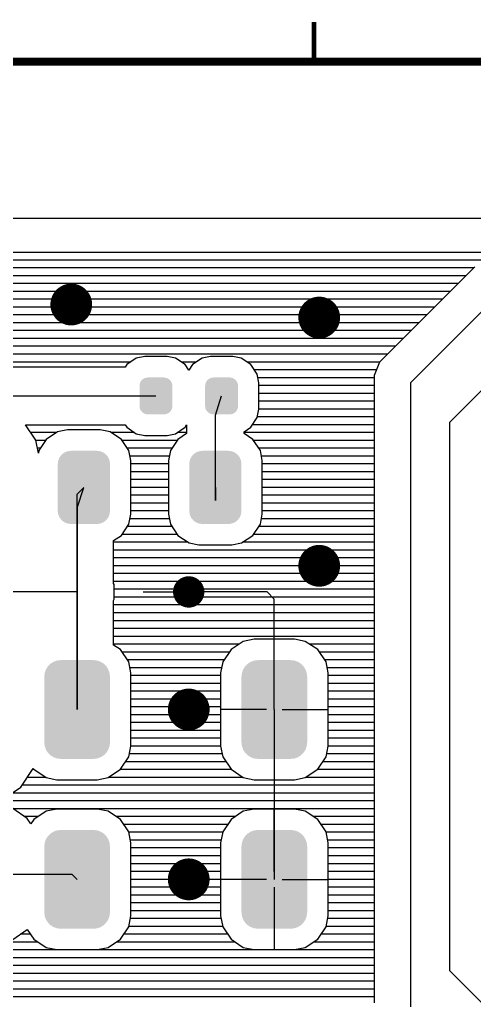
# Model space of a CAD drawing. Extents: x 295 to 953, y 10 to 290.
# Drawn here: x 717.1 to 745.9, y 225.7 to 287.6 of the extents above; entities that cross this region are included whole.
import ezdxf

# ---------------------------------------------------------------- set-up
doc = ezdxf.new("R2010")
doc.units = 0
doc.header["$LTSCALE"] = 5
doc.header["$MEASUREMENT"] = 0
doc.layers.get('0').update_dxf_attribs({"linetype": 'CONTINUOUS', "lineweight": 25})
doc.layers.add('DV-DPO-A6_BOT', color=7, linetype='CONTINUOUS')
doc.layers.add('테두리', color=3, linetype='CONTINUOUS')

# ---------------------------------------------------------------- blocks, each defined once
blk = doc.blocks.new('C')
at = {"layer": '테두리'}
for points, const_width in [([(258.75, 287.5), (258.75, 285)], 0.3), ([(15, 285), (15, 15), (405, 15), (405, 285), (15, 285)], 0.5)]:
    blk.add_lwpolyline(points, dxfattribs=dict(at, const_width=const_width))

msp = doc.modelspace()

# ---------------------------------------------------------------- linework, layer by layer
for points, const_width in [([(721.037, 269.648, -1), (719.716, 269.648, -1)], 1.321), ([(736.722, 268.823, -1), (735.401, 268.823, -1)], 1.321), ([(736.722, 253.138, -1), (735.401, 253.138, -1)], 1.321), ([(728.302, 251.487, -1), (727.311, 251.487, -1)], 0.991), ([(728.467, 244.058, -1), (727.146, 244.058, -1)], 1.321), ([(728.467, 233.326, -1), (727.146, 233.326, -1)], 1.321)]:
    msp.add_lwpolyline(points, format="xyb", close=True, dxfattribs=dict(const_width=const_width))
for points in [[(726.773, 264.52), (726.751, 264.665), (724.693, 264.52), (724.717, 264.665)], [(726.751, 264.665), (726.742, 264.683), (724.717, 264.665), (724.72, 264.683)], [(726.742, 264.683), (726.679, 264.814), (724.72, 264.683), (724.79, 264.814)], [(726.679, 264.814), (726.664, 264.829), (724.79, 264.814), (724.797, 264.829)], [(726.664, 264.829), (726.564, 264.932), (724.797, 264.829), (724.905, 264.932)], [(726.564, 264.932), (726.543, 264.943), (724.905, 264.932), (724.917, 264.943)], [(726.543, 264.943), (726.417, 265.008), (724.917, 264.943), (725.054, 265.008)], [(726.417, 265.008), (726.383, 265.014), (725.054, 265.008), (725.066, 265.014)], [(726.383, 265.014), (726.254, 265.034), (725.066, 265.014), (725.211, 265.034)], [(726.254, 265.034), (726.254, 265.039), (725.211, 265.034), (725.211, 265.039)], [(730.927, 264.52), (730.905, 264.665), (728.846, 264.52), (728.871, 264.665)], [(730.905, 264.665), (730.896, 264.683), (728.871, 264.665), (728.874, 264.683)], [(730.896, 264.683), (730.833, 264.814), (728.874, 264.683), (728.944, 264.814)], [(730.833, 264.814), (730.818, 264.829), (728.944, 264.814), (728.951, 264.829)], [(730.818, 264.829), (730.718, 264.932), (728.951, 264.829), (729.059, 264.932)], [(730.718, 264.932), (730.697, 264.943), (729.059, 264.932), (729.071, 264.943)], [(730.697, 264.943), (730.571, 265.008), (729.071, 264.943), (729.208, 265.008)], [(730.571, 265.008), (730.537, 265.014), (729.208, 265.008), (729.22, 265.014)], [(730.537, 265.014), (730.408, 265.034), (729.22, 265.014), (729.365, 265.034)], [(730.408, 265.034), (730.408, 265.039), (729.365, 265.034), (729.365, 265.039)], [(726.773, 264.517), (726.773, 264.52), (724.693, 264.517), (724.693, 264.52)], [(726.773, 263.223), (726.773, 264.517), (724.693, 263.223), (724.693, 264.517)], [(730.927, 264.517), (730.927, 264.52), (728.846, 264.517), (728.846, 264.52)], [(730.927, 263.223), (730.927, 264.517), (728.846, 263.223), (728.846, 264.517)], [(726.773, 263.219), (726.773, 263.223), (724.693, 263.219), (724.693, 263.223)], [(726.748, 263.074), (726.773, 263.219), (724.715, 263.074), (724.693, 263.219)], [(726.745, 263.057), (726.748, 263.074), (724.723, 263.057), (724.715, 263.074)], [(726.676, 262.926), (726.745, 263.057), (724.787, 262.926), (724.723, 263.057)], [(726.668, 262.911), (726.676, 262.926), (724.801, 262.911), (724.787, 262.926)], [(726.56, 262.808), (726.668, 262.911), (724.902, 262.808), (724.801, 262.911)], [(726.549, 262.797), (726.56, 262.808), (724.922, 262.797), (724.902, 262.808)], [(726.411, 262.731), (726.549, 262.797), (725.048, 262.731), (724.922, 262.797)], [(730.927, 263.219), (730.927, 263.223), (728.846, 263.219), (728.846, 263.223)], [(730.902, 263.074), (730.927, 263.219), (728.868, 263.074), (728.846, 263.219)], [(730.899, 263.057), (730.902, 263.074), (728.877, 263.057), (728.868, 263.074)], [(730.83, 262.926), (730.899, 263.057), (728.941, 262.926), (728.877, 263.057)], [(730.822, 262.911), (730.83, 262.926), (728.955, 262.911), (728.941, 262.926)], [(730.714, 262.808), (730.822, 262.911), (729.056, 262.808), (728.955, 262.911)], [(730.703, 262.797), (730.714, 262.808), (729.076, 262.797), (729.056, 262.808)], [(730.565, 262.731), (730.703, 262.797), (729.202, 262.731), (729.076, 262.797)], [(726.4, 262.726), (726.411, 262.731), (725.082, 262.726), (725.048, 262.731)], [(726.254, 262.705), (726.4, 262.726), (725.211, 262.705), (725.082, 262.726)], [(726.254, 262.701), (726.254, 262.705), (725.211, 262.701), (725.211, 262.705)], [(730.554, 262.726), (730.565, 262.731), (729.236, 262.726), (729.202, 262.731)], [(730.408, 262.705), (730.554, 262.726), (729.365, 262.705), (729.236, 262.726)], [(730.408, 262.701), (730.408, 262.705), (729.365, 262.701), (729.365, 262.705)], [(722.431, 260.277), (722.402, 260.299), (719.913, 260.277), (719.96, 260.299)], [(722.402, 260.299), (722.238, 260.365), (719.96, 260.299), (720.102, 260.365)], [(722.238, 260.365), (722.208, 260.376), (720.102, 260.365), (720.168, 260.376)], [(722.208, 260.376), (722.01, 260.402), (720.168, 260.376), (720.308, 260.402)], [(722.01, 260.402), (722.001, 260.403), (720.308, 260.402), (720.35, 260.403)], [(730.746, 260.277), (730.716, 260.299), (728.228, 260.277), (728.275, 260.299)], [(730.716, 260.299), (730.552, 260.365), (728.275, 260.299), (728.417, 260.365)], [(730.552, 260.365), (730.523, 260.376), (728.417, 260.365), (728.482, 260.376)], [(730.523, 260.376), (730.325, 260.402), (728.482, 260.376), (728.622, 260.402)], [(730.325, 260.402), (730.316, 260.403), (728.622, 260.402), (728.665, 260.403)], [(722.826, 259.62), (722.796, 259.784), (719.53, 259.62), (719.551, 259.784)], [(722.796, 259.784), (722.789, 259.825), (719.551, 259.784), (719.568, 259.825)], [(722.789, 259.825), (722.719, 259.978), (719.568, 259.825), (719.628, 259.978)], [(722.719, 259.978), (722.702, 260.014), (719.628, 259.978), (719.656, 260.014)], [(722.702, 260.014), (722.595, 260.146), (719.656, 260.014), (719.752, 260.146)], [(722.595, 260.146), (722.57, 260.176), (719.752, 260.146), (719.789, 260.176)], [(722.57, 260.176), (722.431, 260.277), (719.789, 260.176), (719.913, 260.277)], [(731.14, 259.62), (731.111, 259.784), (727.845, 259.62), (727.866, 259.784)], [(731.111, 259.784), (731.103, 259.825), (727.866, 259.784), (727.882, 259.825)], [(731.103, 259.825), (731.033, 259.978), (727.882, 259.825), (727.943, 259.978)], [(731.033, 259.978), (731.016, 260.014), (727.943, 259.978), (727.97, 260.014)], [(731.016, 260.014), (730.909, 260.146), (727.97, 260.014), (728.066, 260.146)], [(730.909, 260.146), (730.884, 260.176), (728.066, 260.146), (728.103, 260.176)], [(730.884, 260.176), (730.746, 260.277), (728.103, 260.176), (728.228, 260.277)], [(722.827, 259.577), (722.826, 259.62), (719.525, 259.577), (719.53, 259.62)], [(722.827, 256.605), (722.827, 259.577), (719.525, 256.605), (719.525, 259.577)], [(731.141, 259.577), (731.14, 259.62), (727.839, 259.577), (727.845, 259.62)], [(731.141, 256.605), (731.141, 259.577), (727.839, 256.605), (727.839, 259.577)], [(722.821, 256.563), (722.827, 256.605), (719.526, 256.563), (719.525, 256.605)], [(722.801, 256.399), (722.821, 256.563), (719.556, 256.399), (719.526, 256.563)], [(731.136, 256.563), (731.141, 256.605), (727.84, 256.563), (727.839, 256.605)], [(731.115, 256.399), (731.136, 256.563), (727.87, 256.399), (727.84, 256.563)], [(722.784, 256.358), (722.801, 256.399), (719.563, 256.358), (719.556, 256.399)], [(722.723, 256.205), (722.784, 256.358), (719.633, 256.205), (719.563, 256.358)], [(722.696, 256.168), (722.723, 256.205), (719.65, 256.168), (719.633, 256.205)], [(722.6, 256.037), (722.696, 256.168), (719.757, 256.037), (719.65, 256.168)], [(722.563, 256.007), (722.6, 256.037), (719.782, 256.007), (719.757, 256.037)], [(722.439, 255.905), (722.563, 256.007), (719.92, 255.905), (719.782, 256.007)], [(731.099, 256.358), (731.115, 256.399), (727.877, 256.358), (727.87, 256.399)], [(731.038, 256.205), (731.099, 256.358), (727.948, 256.205), (727.877, 256.358)], [(731.011, 256.168), (731.038, 256.205), (727.965, 256.168), (727.948, 256.205)], [(730.915, 256.037), (731.011, 256.168), (728.072, 256.037), (727.965, 256.168)], [(730.877, 256.007), (730.915, 256.037), (728.096, 256.007), (728.072, 256.037)], [(730.753, 255.905), (730.877, 256.007), (728.235, 255.905), (728.096, 256.007)], [(722.391, 255.883), (722.439, 255.905), (719.95, 255.883), (719.92, 255.905)], [(722.249, 255.818), (722.391, 255.883), (720.114, 255.818), (719.95, 255.883)], [(722.184, 255.806), (722.249, 255.818), (720.144, 255.806), (720.114, 255.818)], [(722.044, 255.781), (722.184, 255.806), (720.342, 255.781), (720.144, 255.806)], [(722.001, 255.78), (722.044, 255.781), (720.35, 255.78), (720.342, 255.781)], [(730.706, 255.883), (730.753, 255.905), (728.265, 255.883), (728.235, 255.905)], [(730.564, 255.818), (730.706, 255.883), (728.429, 255.818), (728.265, 255.883)], [(730.498, 255.806), (730.564, 255.818), (728.458, 255.806), (728.429, 255.818)], [(730.359, 255.781), (730.498, 255.806), (728.656, 255.781), (728.458, 255.806)], [(730.316, 255.78), (730.359, 255.781), (728.665, 255.78), (728.656, 255.781)], [(722.718, 246.591), (722.602, 246.78), (718.774, 246.591), (718.893, 246.78)], [(722.602, 246.78), (722.593, 246.789), (718.893, 246.78), (718.899, 246.789)], [(722.593, 246.789), (722.437, 246.947), (718.899, 246.789), (719.058, 246.947)], [(722.437, 246.947), (722.426, 246.954), (719.058, 246.947), (719.065, 246.954)], [(722.426, 246.954), (722.24, 247.073), (719.065, 246.954), (719.256, 247.073)], [(722.24, 247.073), (722.226, 247.078), (719.256, 247.073), (719.264, 247.078)], [(722.226, 247.078), (722.019, 247.151), (719.264, 247.078), (719.478, 247.151)], [(722.019, 247.151), (721.998, 247.154), (719.478, 247.151), (719.485, 247.154)], [(721.998, 247.154), (721.787, 247.178), (719.485, 247.154), (719.707, 247.178)], [(735.193, 246.591), (735.077, 246.78), (731.249, 246.591), (731.368, 246.78)], [(735.077, 246.78), (735.068, 246.789), (731.368, 246.78), (731.374, 246.789)], [(735.068, 246.789), (734.912, 246.947), (731.374, 246.789), (731.533, 246.947)], [(734.912, 246.947), (734.901, 246.954), (731.533, 246.947), (731.54, 246.954)], [(734.901, 246.954), (734.715, 247.073), (731.54, 246.954), (731.731, 247.073)], [(734.715, 247.073), (734.701, 247.078), (731.731, 247.073), (731.739, 247.078)], [(734.701, 247.078), (734.494, 247.151), (731.739, 247.078), (731.953, 247.151)], [(734.494, 247.151), (734.473, 247.154), (731.953, 247.151), (731.96, 247.154)], [(734.473, 247.154), (734.262, 247.178), (731.96, 247.154), (732.181, 247.178)], [(722.827, 241.978), (722.827, 246.138), (718.666, 241.978), (718.666, 246.138)], [(722.824, 246.138), (722.8, 246.36), (718.67, 246.138), (718.695, 246.36)], [(722.8, 246.36), (722.796, 246.371), (718.695, 246.36), (718.696, 246.371)], [(722.796, 246.371), (722.724, 246.581), (718.696, 246.371), (718.77, 246.581)], [(722.724, 246.581), (722.718, 246.591), (718.77, 246.581), (718.774, 246.591)], [(735.302, 241.978), (735.302, 246.138), (731.141, 241.978), (731.141, 246.138)], [(735.299, 246.138), (735.275, 246.36), (731.145, 246.138), (731.17, 246.36)], [(735.275, 246.36), (735.271, 246.371), (731.17, 246.36), (731.171, 246.371)], [(735.271, 246.371), (735.199, 246.581), (731.171, 246.371), (731.245, 246.581)], [(735.199, 246.581), (735.193, 246.591), (731.245, 246.581), (731.249, 246.591)], [(722.799, 241.756), (722.824, 241.978), (718.694, 241.756), (718.67, 241.978)], [(722.797, 241.745), (722.799, 241.756), (718.697, 241.745), (718.694, 241.756)], [(722.723, 241.534), (722.797, 241.745), (718.769, 241.534), (718.697, 241.745)], [(735.273, 241.756), (735.299, 241.978), (731.169, 241.756), (731.145, 241.978)], [(735.272, 241.745), (735.273, 241.756), (731.172, 241.745), (731.169, 241.756)], [(735.198, 241.534), (735.272, 241.745), (731.244, 241.534), (731.172, 241.745)], [(722.72, 241.524), (722.723, 241.534), (718.775, 241.524), (718.769, 241.534)], [(722.6, 241.335), (722.72, 241.524), (718.892, 241.335), (718.775, 241.524)], [(722.595, 241.326), (722.6, 241.335), (718.9, 241.326), (718.892, 241.335)], [(722.436, 241.169), (722.595, 241.326), (719.056, 241.169), (718.9, 241.326)], [(722.428, 241.162), (722.436, 241.169), (719.067, 241.162), (719.056, 241.169)], [(722.238, 241.043), (722.428, 241.162), (719.254, 241.043), (719.067, 241.162)], [(735.195, 241.524), (735.198, 241.534), (731.25, 241.524), (731.244, 241.534)], [(735.075, 241.335), (735.195, 241.524), (731.367, 241.335), (731.25, 241.524)], [(735.07, 241.326), (735.075, 241.335), (731.375, 241.326), (731.367, 241.335)], [(734.91, 241.169), (735.07, 241.326), (731.531, 241.169), (731.375, 241.326)], [(734.903, 241.162), (734.91, 241.169), (731.542, 241.162), (731.531, 241.169)], [(734.712, 241.043), (734.903, 241.162), (731.728, 241.043), (731.542, 241.162)], [(722.23, 241.038), (722.238, 241.043), (719.267, 241.038), (719.254, 241.043)], [(722.016, 240.965), (722.23, 241.038), (719.474, 240.965), (719.267, 241.038)], [(722.008, 240.962), (722.016, 240.965), (719.495, 240.962), (719.474, 240.965)], [(721.787, 240.937), (722.008, 240.962), (719.707, 240.937), (719.495, 240.962)], [(734.705, 241.038), (734.712, 241.043), (731.742, 241.038), (731.728, 241.043)], [(734.49, 240.965), (734.705, 241.038), (731.949, 240.965), (731.742, 241.038)], [(734.483, 240.962), (734.49, 240.965), (731.97, 240.962), (731.949, 240.965)], [(734.262, 240.937), (734.483, 240.962), (732.181, 240.937), (731.97, 240.962)], [(722.593, 236.058), (722.437, 236.216), (718.899, 236.058), (719.058, 236.216)], [(722.437, 236.216), (722.426, 236.223), (719.058, 236.216), (719.065, 236.223)], [(722.426, 236.223), (722.24, 236.341), (719.065, 236.223), (719.256, 236.341)], [(722.24, 236.341), (722.226, 236.346), (719.256, 236.341), (719.264, 236.346)], [(722.226, 236.346), (722.019, 236.42), (719.264, 236.346), (719.478, 236.42)], [(722.019, 236.42), (721.998, 236.422), (719.478, 236.42), (719.485, 236.422)], [(721.998, 236.422), (721.787, 236.447), (719.485, 236.422), (719.707, 236.447)], [(735.068, 236.058), (734.912, 236.216), (731.374, 236.058), (731.533, 236.216)], [(734.912, 236.216), (734.901, 236.223), (731.533, 236.216), (731.54, 236.223)], [(734.901, 236.223), (734.715, 236.341), (731.54, 236.223), (731.731, 236.341)], [(734.715, 236.341), (734.701, 236.346), (731.731, 236.341), (731.739, 236.346)], [(734.701, 236.346), (734.494, 236.42), (731.739, 236.346), (731.953, 236.42)], [(734.494, 236.42), (734.473, 236.422), (731.953, 236.42), (731.96, 236.422)], [(734.473, 236.422), (734.262, 236.447), (731.96, 236.422), (732.181, 236.447)], [(722.824, 235.407), (722.8, 235.628), (718.67, 235.407), (718.695, 235.628)], [(722.8, 235.628), (722.796, 235.639), (718.695, 235.628), (718.696, 235.639)], [(722.796, 235.639), (722.724, 235.85), (718.696, 235.639), (718.77, 235.85)], [(722.724, 235.85), (722.718, 235.86), (718.77, 235.85), (718.774, 235.86)], [(722.718, 235.86), (722.602, 236.049), (718.774, 235.86), (718.893, 236.049)], [(722.602, 236.049), (722.593, 236.058), (718.893, 236.049), (718.899, 236.058)], [(735.299, 235.407), (735.275, 235.628), (731.145, 235.407), (731.17, 235.628)], [(735.275, 235.628), (735.271, 235.639), (731.17, 235.628), (731.171, 235.639)], [(735.271, 235.639), (735.199, 235.85), (731.171, 235.639), (731.245, 235.85)], [(735.199, 235.85), (735.193, 235.86), (731.245, 235.85), (731.249, 235.86)], [(735.193, 235.86), (735.077, 236.049), (731.249, 235.86), (731.368, 236.049)], [(735.077, 236.049), (735.068, 236.058), (731.368, 236.049), (731.374, 236.058)], [(722.827, 231.246), (722.827, 235.407), (718.666, 231.246), (718.666, 235.407)], [(735.302, 231.246), (735.302, 235.407), (731.141, 231.246), (731.141, 235.407)], [(722.799, 231.025), (722.824, 231.246), (718.694, 231.025), (718.67, 231.246)], [(735.273, 231.025), (735.299, 231.246), (731.169, 231.025), (731.145, 231.246)], [(722.797, 231.013), (722.799, 231.025), (718.697, 231.013), (718.694, 231.025)], [(722.723, 230.803), (722.797, 231.013), (718.769, 230.803), (718.697, 231.013)], [(722.72, 230.793), (722.723, 230.803), (718.775, 230.793), (718.769, 230.803)], [(722.6, 230.604), (722.72, 230.793), (718.892, 230.604), (718.775, 230.793)], [(722.595, 230.595), (722.6, 230.604), (718.9, 230.595), (718.892, 230.604)], [(722.436, 230.437), (722.595, 230.595), (719.056, 230.437), (718.9, 230.595)], [(735.272, 231.013), (735.273, 231.025), (731.172, 231.013), (731.169, 231.025)], [(735.198, 230.803), (735.272, 231.013), (731.244, 230.803), (731.172, 231.013)], [(735.195, 230.793), (735.198, 230.803), (731.25, 230.793), (731.244, 230.803)], [(735.075, 230.604), (735.195, 230.793), (731.367, 230.604), (731.25, 230.793)], [(735.07, 230.595), (735.075, 230.604), (731.375, 230.595), (731.367, 230.604)], [(734.91, 230.437), (735.07, 230.595), (731.531, 230.437), (731.375, 230.595)], [(722.428, 230.43), (722.436, 230.437), (719.067, 230.43), (719.056, 230.437)], [(722.238, 230.311), (722.428, 230.43), (719.254, 230.311), (719.067, 230.43)], [(722.23, 230.306), (722.238, 230.311), (719.267, 230.306), (719.254, 230.311)], [(722.016, 230.233), (722.23, 230.306), (719.474, 230.233), (719.267, 230.306)], [(722.008, 230.231), (722.016, 230.233), (719.495, 230.231), (719.474, 230.233)], [(721.787, 230.206), (722.008, 230.231), (719.707, 230.206), (719.495, 230.231)], [(734.903, 230.43), (734.91, 230.437), (731.542, 230.43), (731.531, 230.437)], [(734.712, 230.311), (734.903, 230.43), (731.728, 230.311), (731.542, 230.43)], [(734.705, 230.306), (734.712, 230.311), (731.742, 230.306), (731.728, 230.311)], [(734.49, 230.233), (734.705, 230.306), (731.949, 230.233), (731.742, 230.306)], [(734.483, 230.231), (734.49, 230.233), (731.97, 230.231), (731.949, 230.233)], [(734.262, 230.206), (734.483, 230.231), (732.181, 230.206), (731.97, 230.231)]]:
    msp.add_solid(points)
at = {"layer": 'DV-DPO-A6_BOT'}
for p, q in [((529.277, 275.097), (843.878, 275.097)), ((648.558, 272.95), (792.757, 272.95)), ((791.535, 272.455), (547.352, 272.455)), ((745.347, 271.464), (546.361, 271.464)), ((745.842, 271.96), (546.857, 271.96)), ((745.914, 272.039), (740.532, 266.657)), ((744.851, 270.969), (545.866, 270.969)), ((744.356, 270.474), (545.371, 270.474)), ((743.861, 269.979), (544.876, 269.979)), ((747.222, 270.078), (741.84, 264.695)), ((743.365, 269.483), (544.625, 269.483)), ((742.87, 268.988), (704.474, 268.988)), ((742.375, 268.493), (705.108, 268.493)), ((741.879, 267.997), (705.432, 267.997)), ((741.384, 267.502), (705.531, 267.502)), ((740.889, 267.007), (705.538, 267.007)), ((740.394, 266.511), (705.538, 266.511)), ((740.532, 266.657), (739.885, 266.01)), ((724.135, 266.016), (705.524, 266.016)), ((724.491, 266.254), (723.884, 265.851)), ((725.026, 266.36), (724.491, 266.254)), ((726.433, 266.36), (725.026, 266.36)), ((726.968, 266.254), (726.433, 266.36)), ((727.575, 265.851), (726.968, 266.254)), ((728.295, 266.016), (727.324, 266.016)), ((728.652, 266.254), (728.044, 265.851)), ((729.187, 266.36), (728.652, 266.254)), ((730.593, 266.36), (729.187, 266.36)), ((731.128, 266.254), (730.593, 266.36)), ((731.736, 265.851), (731.128, 266.254)), ((739.898, 266.016), (731.485, 266.016)), ((739.885, 266.01), (739.528, 265.158)), ((744.316, 262.219), (748.021, 265.917)), ((723.778, 265.686), (707.638, 265.686)), ((723.884, 265.851), (723.778, 265.686)), ((727.806, 265.501), (727.575, 265.851)), ((727.826, 265.521), (727.793, 265.521)), ((728.044, 265.851), (727.806, 265.501)), ((732.145, 265.237), (731.736, 265.851)), ((739.68, 265.521), (731.954, 265.521)), ((732.251, 264.702), (732.145, 265.237)), ((739.528, 265.026), (732.185, 265.026)), ((732.251, 263.038), (732.251, 264.702)), ((739.528, 265.158), (739.528, 225.534)), ((741.84, 264.695), (741.84, 225.071)), ((739.528, 264.53), (732.251, 264.53)), ((739.528, 264.035), (732.251, 264.035)), ((707.994, 263.87), (724.907, 263.87)), ((724.907, 263.87), (725.733, 263.87)), ((729.49, 262.648), (729.887, 263.87)), ((739.528, 263.54), (732.251, 263.54)), ((732.145, 262.503), (732.251, 263.038)), ((739.528, 263.044), (732.251, 263.044)), ((729.49, 257.266), (729.49, 262.648)), ((731.736, 261.895), (732.145, 262.503)), ((739.528, 262.549), (732.152, 262.549)), ((744.316, 227.548), (744.316, 262.219)), ((718.131, 261.083), (717.478, 262.054)), ((717.478, 262.054), (723.778, 262.054)), ((719.452, 261.558), (717.814, 261.558)), ((719.512, 261.598), (718.798, 261.129)), ((720.139, 261.724), (719.512, 261.598)), ((722.213, 261.724), (720.139, 261.724)), ((722.834, 261.598), (722.213, 261.724)), ((723.547, 261.129), (722.834, 261.598)), ((724.385, 261.558), (722.9, 261.558)), ((723.778, 262.054), (723.884, 261.895)), ((723.884, 261.895), (724.491, 261.486)), ((726.968, 261.486), (727.575, 261.895)), ((727.674, 261.558), (727.073, 261.558)), ((727.575, 261.895), (727.674, 262.047)), ((727.674, 262.047), (727.674, 261.499)), ((731.306, 261.611), (731.736, 261.895)), ((731.306, 261.499), (731.306, 261.611)), ((739.528, 261.558), (731.306, 261.558)), ((739.528, 262.054), (731.841, 262.054)), ((718.297, 260.257), (718.131, 261.083)), ((718.759, 261.063), (718.138, 261.063)), ((718.798, 261.129), (718.323, 260.416)), ((724.022, 260.416), (723.547, 261.129)), ((727.08, 261.063), (723.586, 261.063)), ((724.491, 261.486), (725.026, 261.38)), ((725.026, 261.38), (726.433, 261.38)), ((726.433, 261.38), (726.968, 261.486)), ((727.12, 261.129), (726.644, 260.416)), ((727.674, 261.499), (727.12, 261.129)), ((731.868, 261.129), (731.306, 261.499)), ((732.343, 260.416), (731.868, 261.129)), ((739.528, 261.063), (731.907, 261.063)), ((718.429, 260.568), (718.231, 260.568)), ((718.323, 260.416), (718.297, 260.257)), ((726.75, 260.568), (723.917, 260.568)), ((724.148, 259.789), (724.022, 260.416)), ((726.644, 260.416), (726.519, 259.789)), ((739.528, 260.568), (732.238, 260.568)), ((732.462, 259.789), (732.343, 260.416)), ((726.578, 260.073), (724.088, 260.073)), ((724.148, 256.394), (724.148, 259.789)), ((726.519, 259.789), (726.519, 256.394)), ((739.528, 260.073), (732.409, 260.073)), ((732.462, 256.394), (732.462, 259.789)), ((726.519, 259.577), (724.148, 259.577)), ((726.519, 259.082), (724.148, 259.082)), ((739.528, 259.577), (732.462, 259.577)), ((739.528, 259.082), (732.462, 259.082)), ((726.519, 258.587), (724.148, 258.587)), ((739.528, 258.587), (732.462, 258.587)), ((720.747, 257.662), (721.176, 258.091)), ((720.78, 256.87), (721.176, 258.091)), ((726.519, 258.091), (724.148, 258.091)), ((729.49, 258.091), (729.49, 257.266)), ((739.528, 258.091), (732.462, 258.091)), ((720.747, 244.058), (720.747, 257.662)), ((726.519, 257.596), (724.148, 257.596)), ((739.528, 257.596), (732.462, 257.596)), ((720.78, 251.487), (720.78, 256.87)), ((726.519, 257.101), (724.148, 257.101)), ((726.519, 256.605), (724.148, 256.605)), ((739.528, 257.101), (732.462, 257.101)), ((739.528, 256.605), (732.462, 256.605)), ((724.022, 255.767), (724.148, 256.394)), ((726.578, 256.11), (724.088, 256.11)), ((726.519, 256.394), (726.644, 255.767)), ((732.343, 255.767), (732.462, 256.394)), ((739.528, 256.11), (732.409, 256.11)), ((723.547, 255.06), (724.022, 255.767)), ((726.75, 255.615), (723.917, 255.615)), ((726.644, 255.767), (727.12, 255.06)), ((731.868, 255.06), (732.343, 255.767)), ((739.528, 255.615), (732.238, 255.615)), ((723.058, 254.73), (723.547, 255.06)), ((723.058, 252.029), (723.058, 254.73)), ((727.08, 255.12), (723.586, 255.12)), ((727.12, 255.06), (727.833, 254.585)), ((731.155, 254.585), (731.868, 255.06)), ((739.528, 255.12), (731.907, 255.12)), ((727.767, 254.624), (723.058, 254.624)), ((739.528, 254.129), (723.058, 254.129)), ((727.833, 254.585), (728.454, 254.459)), ((728.454, 254.459), (730.527, 254.459)), ((730.527, 254.459), (731.155, 254.585)), ((739.528, 254.624), (731.214, 254.624)), ((739.528, 253.634), (723.058, 253.634)), ((739.528, 253.138), (723.058, 253.138)), ((739.528, 252.643), (723.058, 252.643)), ((739.528, 252.148), (723.058, 252.148)), ((723.091, 251.95), (723.058, 252.029)), ((723.091, 251.032), (723.091, 251.95)), ((739.528, 251.652), (723.091, 251.652)), ((720.78, 251.487), (714.75, 251.487)), ((720.78, 244.091), (720.78, 251.487)), ((723.058, 250.952), (723.091, 251.032)), ((739.528, 251.157), (723.091, 251.157)), ((724.934, 251.487), (727.806, 251.487)), ((732.759, 251.487), (727.806, 251.487)), ((733.222, 251.025), (732.759, 251.487)), ((733.222, 244.058), (733.222, 251.025)), ((723.058, 248.132), (723.058, 250.952)), ((739.528, 250.662), (723.058, 250.662)), ((739.528, 250.167), (723.058, 250.167)), ((739.528, 249.671), (723.058, 249.671)), ((739.528, 249.176), (723.058, 249.176)), ((739.528, 248.681), (723.058, 248.681)), ((730.996, 248.185), (723.058, 248.185)), ((723.487, 247.842), (723.058, 248.132)), ((731.26, 248.364), (730.481, 247.842)), ((731.954, 248.502), (731.26, 248.364)), ((734.496, 248.502), (731.954, 248.502)), ((733.222, 244.553), (733.222, 248.502)), ((735.183, 248.364), (734.496, 248.502)), ((735.969, 247.842), (735.183, 248.364)), ((739.528, 248.185), (735.447, 248.185)), ((724.009, 247.063), (723.487, 247.842)), ((730.382, 247.69), (723.586, 247.69)), ((730.481, 247.842), (729.959, 247.063)), ((736.491, 247.063), (735.969, 247.842)), ((739.528, 247.69), (736.068, 247.69)), ((730.052, 247.195), (723.917, 247.195)), ((724.148, 246.369), (724.009, 247.063)), ((729.887, 246.699), (724.082, 246.699)), ((729.959, 247.063), (729.821, 246.369)), ((739.528, 247.195), (736.398, 247.195)), ((736.623, 246.369), (736.491, 247.063)), ((739.528, 246.699), (736.557, 246.699)), ((724.148, 241.746), (724.148, 246.369)), ((729.821, 246.204), (724.148, 246.204)), ((729.821, 246.369), (729.821, 241.746)), ((736.623, 241.746), (736.623, 246.369)), ((739.528, 246.204), (736.623, 246.204)), ((729.821, 245.709), (724.148, 245.709)), ((739.528, 245.709), (736.623, 245.709)), ((729.821, 245.214), (724.148, 245.214)), ((739.528, 245.214), (736.623, 245.214)), ((729.821, 244.718), (724.148, 244.718)), ((729.821, 244.223), (724.148, 244.223)), ((739.528, 244.718), (736.623, 244.718)), ((739.528, 244.223), (736.623, 244.223)), ((720.78, 244.091), (720.747, 244.058)), ((729.821, 243.728), (724.148, 243.728)), ((732.726, 244.058), (729.821, 244.058)), ((733.222, 244.058), (733.222, 233.326)), ((733.222, 243.563), (733.222, 239.62)), ((733.717, 244.058), (736.623, 244.058)), ((739.528, 243.728), (736.623, 243.728)), ((729.821, 243.232), (724.148, 243.232)), ((739.528, 243.232), (736.623, 243.232)), ((729.821, 242.737), (724.148, 242.737)), ((739.528, 242.737), (736.623, 242.737)), ((724.009, 241.06), (724.148, 241.746)), ((729.821, 242.242), (724.148, 242.242)), ((729.821, 241.746), (724.148, 241.746)), ((729.821, 241.746), (729.959, 241.06)), ((736.491, 241.06), (736.623, 241.746)), ((739.528, 242.242), (736.623, 242.242)), ((739.528, 241.746), (736.623, 241.746)), ((729.92, 241.251), (724.049, 241.251)), ((739.528, 241.251), (736.524, 241.251)), ((723.487, 240.28), (724.009, 241.06)), ((730.164, 240.756), (723.804, 240.756)), ((729.959, 241.06), (730.481, 240.28)), ((735.969, 240.28), (736.491, 241.06)), ((739.528, 240.756), (736.286, 240.756)), ((717.18, 239.151), (717.966, 240.327)), ((718.026, 240.261), (717.927, 240.261)), ((717.966, 240.327), (717.999, 240.28)), ((717.999, 240.28), (718.785, 239.759)), ((722.708, 239.759), (723.487, 240.28)), ((730.507, 240.261), (723.461, 240.261)), ((730.481, 240.28), (731.26, 239.759)), ((735.183, 239.759), (735.969, 240.28)), ((739.528, 240.261), (735.942, 240.261)), ((739.528, 239.27), (717.266, 239.27)), ((718.765, 239.765), (717.597, 239.765)), ((718.785, 239.759), (719.472, 239.62)), ((719.472, 239.62), (722.015, 239.62)), ((722.015, 239.62), (722.708, 239.759)), ((731.247, 239.765), (722.721, 239.765)), ((731.26, 239.759), (731.954, 239.62)), ((731.954, 239.62), (734.496, 239.62)), ((734.496, 239.62), (735.183, 239.759)), ((739.528, 239.765), (735.203, 239.765)), ((715.761, 238.2), (717.18, 239.151)), ((739.528, 238.775), (716.619, 238.775)), ((739.528, 238.279), (715.88, 238.279)), ((717.597, 237.176), (716.672, 237.797)), ((739.528, 237.784), (716.685, 237.784)), ((718.785, 237.632), (717.999, 237.11)), ((719.472, 237.771), (718.785, 237.632)), ((722.015, 237.771), (719.472, 237.771)), ((722.708, 237.632), (722.015, 237.771)), ((723.487, 237.11), (722.708, 237.632)), ((731.26, 237.632), (730.481, 237.11)), ((731.954, 237.771), (731.26, 237.632)), ((734.496, 237.771), (731.954, 237.771)), ((733.222, 233.822), (733.222, 237.771)), ((735.183, 237.632), (734.496, 237.771)), ((735.969, 237.11), (735.183, 237.632)), ((718.27, 237.289), (717.425, 237.289)), ((717.821, 236.84), (717.597, 237.176)), ((717.999, 237.11), (717.821, 236.84)), ((730.752, 237.289), (723.217, 237.289)), ((724.009, 236.331), (723.487, 237.11)), ((730.27, 236.793), (723.699, 236.793)), ((730.481, 237.11), (729.959, 236.331)), ((739.528, 237.289), (735.698, 237.289)), ((736.491, 236.331), (735.969, 237.11)), ((739.528, 236.793), (736.174, 236.793)), ((724.148, 235.638), (724.009, 236.331)), ((729.953, 236.298), (724.016, 236.298)), ((729.959, 236.331), (729.821, 235.638)), ((736.623, 235.638), (736.491, 236.331)), ((739.528, 236.298), (736.491, 236.298)), ((729.854, 235.803), (724.115, 235.803)), ((724.148, 231.015), (724.148, 235.638)), ((729.821, 235.638), (729.821, 231.015)), ((739.528, 235.803), (736.59, 235.803)), ((736.623, 231.015), (736.623, 235.638)), ((729.821, 235.308), (724.148, 235.308)), ((739.528, 235.308), (736.623, 235.308)), ((729.821, 234.812), (724.148, 234.812)), ((729.821, 234.317), (724.148, 234.317)), ((739.528, 234.812), (736.623, 234.812)), ((739.528, 234.317), (736.623, 234.317)), ((714.09, 233.663), (720.403, 233.663)), ((720.403, 233.663), (720.747, 233.326)), ((729.821, 233.822), (724.148, 233.822)), ((739.528, 233.822), (736.623, 233.822)), ((729.821, 233.326), (724.148, 233.326)), ((732.726, 233.326), (729.821, 233.326)), ((733.717, 233.326), (736.623, 233.326)), ((739.528, 233.326), (736.623, 233.326)), ((729.821, 232.831), (724.148, 232.831)), ((733.222, 232.831), (733.222, 228.888)), ((739.528, 232.831), (736.623, 232.831)), ((729.821, 232.336), (724.148, 232.336)), ((729.821, 231.84), (724.148, 231.84)), ((739.528, 232.336), (736.623, 232.336)), ((739.528, 231.84), (736.623, 231.84)), ((729.821, 231.345), (724.148, 231.345)), ((739.528, 231.345), (736.623, 231.345)), ((724.009, 230.328), (724.148, 231.015)), ((729.854, 230.85), (724.115, 230.85)), ((729.821, 231.015), (729.959, 230.328)), ((736.491, 230.328), (736.623, 231.015)), ((739.528, 230.85), (736.59, 230.85)), ((716.672, 229.536), (717.597, 230.156)), ((717.597, 230.156), (717.999, 229.549)), ((723.487, 229.549), (724.009, 230.328)), ((729.953, 230.355), (724.016, 230.355)), ((729.959, 230.328), (730.481, 229.549)), ((735.969, 229.549), (736.491, 230.328)), ((739.528, 230.355), (736.491, 230.355)), ((718.27, 229.364), (709.104, 229.364)), ((717.795, 229.859), (717.154, 229.859)), ((717.999, 229.549), (718.785, 229.027)), ((722.708, 229.027), (723.487, 229.549)), ((730.752, 229.364), (723.217, 229.364)), ((730.27, 229.859), (723.699, 229.859)), ((730.481, 229.549), (731.26, 229.027)), ((735.183, 229.027), (735.969, 229.549)), ((739.528, 229.364), (735.698, 229.364)), ((739.528, 229.859), (736.174, 229.859)), ((739.528, 228.869), (709.137, 228.869)), ((718.785, 229.027), (719.472, 228.888)), ((719.472, 228.888), (722.015, 228.888)), ((722.015, 228.888), (722.708, 229.027)), ((731.26, 229.027), (731.954, 228.888)), ((731.954, 228.888), (734.496, 228.888)), ((734.496, 228.888), (735.183, 229.027)), ((739.528, 228.373), (709.137, 228.373)), ((739.528, 227.878), (709.137, 227.878)), ((748.444, 223.42), (744.316, 227.548)), ((739.528, 226.887), (708.952, 226.887)), ((739.528, 227.383), (709.104, 227.383)), ((739.528, 226.392), (708.615, 226.392)), ((739.528, 225.897), (707.552, 225.897))]:
    msp.add_line(p, q, dxfattribs=at)

# ---------------------------------------------------------------- block references
msp.add_blockref('C', (476.978, 0))

doc.saveas('drawing.dxf')
